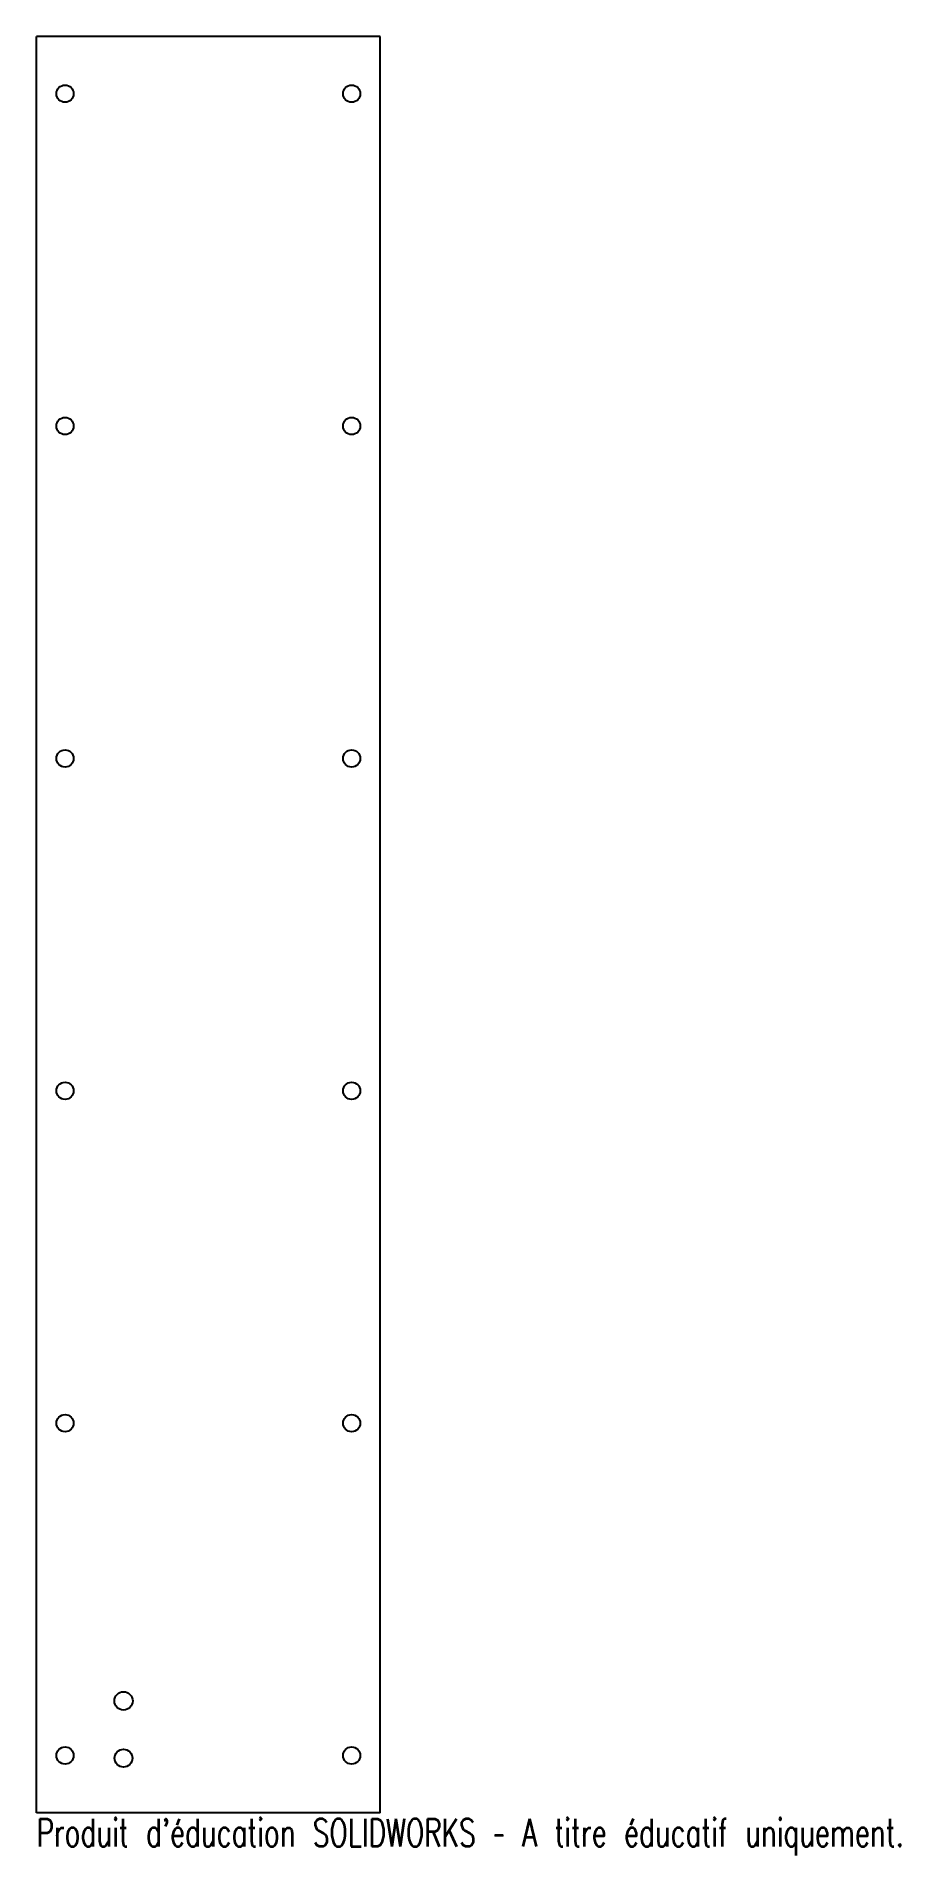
# Model space of a CAD drawing. Header units: millimetres. Extents: x -30 to 121, y -162 to 155.
import ezdxf

# ---------------------------------------------------------------- set-up
doc = ezdxf.new("R2010")
doc.units = ezdxf.units.MM
doc.styles.add('SLDTEXTSTYLE0', font='TXT', dxfattribs={"width": 0.7, "bigfont": 'bigfont'})

msp = doc.modelspace()

# ---------------------------------------------------------------- linework, layer by layer
at = {"color": 7, "linetype": 'Continuous', "lineweight": 25}
for p, q in [((-30, -155), (-30, 155)), ((30, 155), (-30, 155)), ((30, -155), (30, 155)), ((30, -155), (-30, -155))]:
    msp.add_line(p, q, dxfattribs=at)
for centre, radius in [((-25, 145), 1.5), ((25, 145), 1.5), ((-25, 87), 1.5), ((25, 87), 1.5), ((-25, 29), 1.5), ((25, 29), 1.5), ((-25, -29), 1.5), ((25, -29), 1.5), ((-25, -87), 1.5), ((25, -87), 1.5), ((-14.8, -135.46), 1.6), ((-25, -145), 1.5), ((-14.8, -145.46), 1.55), ((25, -145), 1.5)]:
    msp.add_circle(centre, radius, dxfattribs=at)

# ---------------------------------------------------------------- texts
at = {"color": 7, "linetype": 'Continuous', "insert": (-30, -156.02), "char_height": 4.8336, "attachment_point": 1, "style": 'SLDTEXTSTYLE0'}
msp.add_mtext("Produit d'éducation SOLIDWORKS – A titre éducatif uniquement.", dxfattribs=at)

doc.saveas('drawing.dxf')
